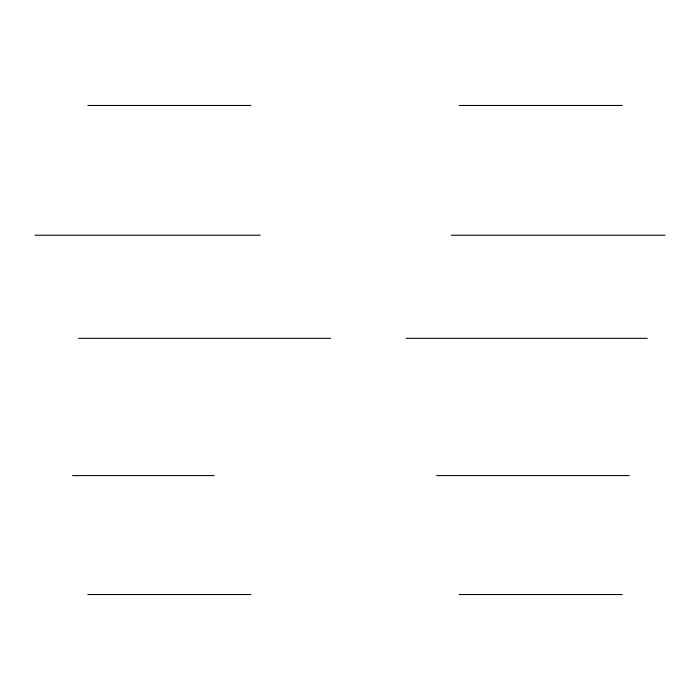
<?xml version="1.0" encoding="UTF-8"?>
<svg xmlns="http://www.w3.org/2000/svg" width="700" height="700" viewBox="0 0 700 700"><rect width="100%" height="100%" fill="white"/><g stroke="black" fill="none" stroke-linecap="round" stroke-linejoin="round"><path stroke-width="1.05" d="M87.85 105.464L250.871 105.464M459.209 105.464L622.23 105.464M35 235.218L260.164 235.218M451.29 235.218L665 235.218M78.558 338.319L330.584 338.319M406.227 338.319L647.264 338.319M72.599 475.597L214.226 475.597M436.669 475.597L629.239 475.597M87.85 594.536L250.871 594.536M459.209 594.536L622.23 594.536"/></g></svg>
